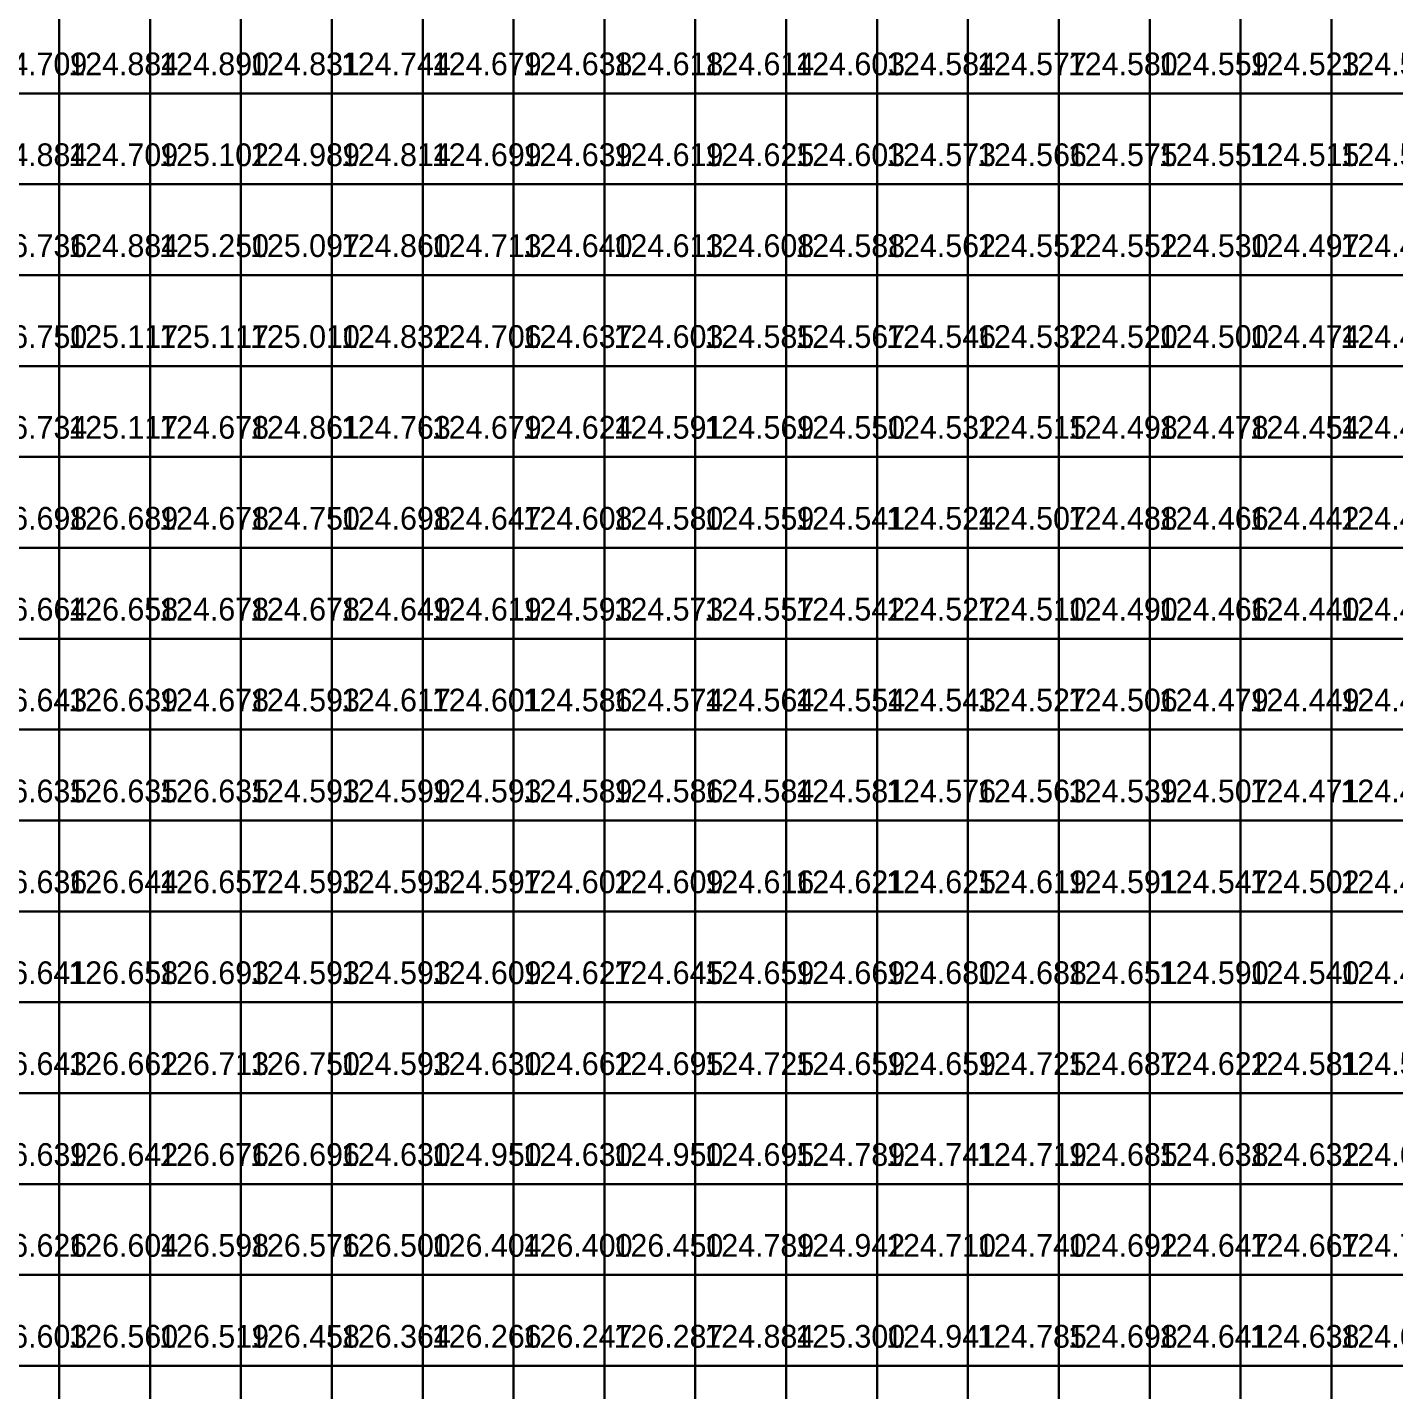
# Model space of a CAD drawing. Header units: metres. Extents: x 287857 to 287978, y 62957 to 63018.
# Drawn here: x 287917.57 to 287932.62, y 62987.56 to 63002.56 of the extents above; entities that cross this region are included whole.
import ezdxf

# ---------------------------------------------------------------- set-up
doc = ezdxf.new("R2010")
doc.units = ezdxf.units.M
for name, color, linetype, true_color in [('CIVILS-BARRIER', 7, 'Continuous', 0xf87171), ('CIVILS-INTERP', 7, 'Continuous', 0x64748b), ('CIVILS-LEVEL-TXT', 7, 'Continuous', 0x38bdf8), ('CIVILS-REAL', 7, 'Continuous', 0x38bdf8)]:
    doc.layers.add(name, color=color, linetype=linetype, true_color=true_color)

msp = doc.modelspace()

# ---------------------------------------------------------------- linework, layer by layer
at = {"layer": 'CIVILS-BARRIER'}
for points in [[(287916.925, 63001.831, 124.709), (287917.925, 63001.831, 124.709), (287917.925, 63002.831, 124.709), (287916.925, 63002.831, 124.709), (287916.925, 63001.831, 124.709)], [(287916.925, 63000.831, 124.884), (287917.925, 63000.831, 124.884), (287917.925, 63001.831, 124.884), (287916.925, 63001.831, 124.884), (287916.925, 63000.831, 124.884)], [(287917.925, 63000.831, 124.709), (287918.925, 63000.831, 124.709), (287918.925, 63001.831, 124.709), (287917.925, 63001.831, 124.709), (287917.925, 63000.831, 124.709)], [(287917.925, 62999.831, 124.884), (287918.925, 62999.831, 124.884), (287918.925, 63000.831, 124.884), (287917.925, 63000.831, 124.884), (287917.925, 62999.831, 124.884)], [(287917.925, 62998.831, 125.117), (287918.925, 62998.831, 125.117), (287918.925, 62999.831, 125.117), (287917.925, 62999.831, 125.117), (287917.925, 62998.831, 125.117)], [(287917.925, 62997.831, 125.117), (287918.925, 62997.831, 125.117), (287918.925, 62998.831, 125.117), (287917.925, 62998.831, 125.117), (287917.925, 62997.831, 125.117)], [(287918.925, 62997.831, 124.678), (287919.925, 62997.831, 124.678), (287919.925, 62998.831, 124.678), (287918.925, 62998.831, 124.678), (287918.925, 62997.831, 124.678)], [(287918.925, 62996.831, 124.678), (287919.925, 62996.831, 124.678), (287919.925, 62997.831, 124.678), (287918.925, 62997.831, 124.678), (287918.925, 62996.831, 124.678)], [(287918.925, 62995.831, 124.678), (287919.925, 62995.831, 124.678), (287919.925, 62996.831, 124.678), (287918.925, 62996.831, 124.678), (287918.925, 62995.831, 124.678)], [(287918.925, 62994.831, 124.678), (287919.925, 62994.831, 124.678), (287919.925, 62995.831, 124.678), (287918.925, 62995.831, 124.678), (287918.925, 62994.831, 124.678)], [(287919.925, 62994.831, 124.593), (287920.925, 62994.831, 124.593), (287920.925, 62995.831, 124.593), (287919.925, 62995.831, 124.593), (287919.925, 62994.831, 124.593)], [(287919.925, 62993.831, 124.593), (287920.925, 62993.831, 124.593), (287920.925, 62994.831, 124.593), (287919.925, 62994.831, 124.593), (287919.925, 62993.831, 124.593)], [(287919.925, 62992.831, 124.593), (287920.925, 62992.831, 124.593), (287920.925, 62993.831, 124.593), (287919.925, 62993.831, 124.593), (287919.925, 62992.831, 124.593)], [(287919.925, 62991.831, 124.593), (287920.925, 62991.831, 124.593), (287920.925, 62992.831, 124.593), (287919.925, 62992.831, 124.593), (287919.925, 62991.831, 124.593)], [(287920.925, 62991.831, 124.593), (287921.925, 62991.831, 124.593), (287921.925, 62992.831, 124.593), (287920.925, 62992.831, 124.593), (287920.925, 62991.831, 124.593)], [(287920.925, 62990.831, 124.593), (287921.925, 62990.831, 124.593), (287921.925, 62991.831, 124.593), (287920.925, 62991.831, 124.593), (287920.925, 62990.831, 124.593)], [(287925.925, 62990.831, 124.659), (287926.925, 62990.831, 124.659), (287926.925, 62991.831, 124.659), (287925.925, 62991.831, 124.659), (287925.925, 62990.831, 124.659)], [(287926.925, 62990.831, 124.659), (287927.925, 62990.831, 124.659), (287927.925, 62991.831, 124.659), (287926.925, 62991.831, 124.659), (287926.925, 62990.831, 124.659)], [(287920.925, 62989.831, 124.63), (287921.925, 62989.831, 124.63), (287921.925, 62990.831, 124.63), (287920.925, 62990.831, 124.63), (287920.925, 62989.831, 124.63)], [(287922.925, 62989.831, 124.63), (287923.925, 62989.831, 124.63), (287923.925, 62990.831, 124.63), (287922.925, 62990.831, 124.63), (287922.925, 62989.831, 124.63)], [(287924.925, 62989.831, 124.695), (287925.925, 62989.831, 124.695), (287925.925, 62990.831, 124.695), (287924.925, 62990.831, 124.695), (287924.925, 62989.831, 124.695)], [(287924.925, 62988.831, 124.789), (287925.925, 62988.831, 124.789), (287925.925, 62989.831, 124.789), (287924.925, 62989.831, 124.789), (287924.925, 62988.831, 124.789)], [(287924.925, 62987.831, 124.884), (287925.925, 62987.831, 124.884), (287925.925, 62988.831, 124.884), (287924.925, 62988.831, 124.884), (287924.925, 62987.831, 124.884)], [(287924.925, 62986.831, 124.884), (287925.925, 62986.831, 124.884), (287925.925, 62987.831, 124.884), (287924.925, 62987.831, 124.884), (287924.925, 62986.831, 124.884)]]:
    msp.add_polyline3d(points, dxfattribs=at)
at = {"layer": 'CIVILS-INTERP'}
for points in [[(287917.925, 63001.831, 124.884), (287918.925, 63001.831, 124.884), (287918.925, 63002.831, 124.884), (287917.925, 63002.831, 124.884), (287917.925, 63001.831, 124.884)], [(287918.925, 63001.831, 124.89), (287919.925, 63001.831, 124.89), (287919.925, 63002.831, 124.89), (287918.925, 63002.831, 124.89), (287918.925, 63001.831, 124.89)], [(287919.925, 63001.831, 124.831), (287920.925, 63001.831, 124.831), (287920.925, 63002.831, 124.831), (287919.925, 63002.831, 124.831), (287919.925, 63001.831, 124.831)], [(287920.925, 63001.831, 124.744), (287921.925, 63001.831, 124.744), (287921.925, 63002.831, 124.744), (287920.925, 63002.831, 124.744), (287920.925, 63001.831, 124.744)], [(287921.925, 63001.831, 124.679), (287922.925, 63001.831, 124.679), (287922.925, 63002.831, 124.679), (287921.925, 63002.831, 124.679), (287921.925, 63001.831, 124.679)], [(287922.925, 63001.831, 124.638), (287923.925, 63001.831, 124.638), (287923.925, 63002.831, 124.638), (287922.925, 63002.831, 124.638), (287922.925, 63001.831, 124.638)], [(287923.925, 63001.831, 124.618), (287924.925, 63001.831, 124.618), (287924.925, 63002.831, 124.618), (287923.925, 63002.831, 124.618), (287923.925, 63001.831, 124.618)], [(287924.925, 63001.831, 124.614), (287925.925, 63001.831, 124.614), (287925.925, 63002.831, 124.614), (287924.925, 63002.831, 124.614), (287924.925, 63001.831, 124.614)], [(287925.925, 63001.831, 124.603), (287926.925, 63001.831, 124.603), (287926.925, 63002.831, 124.603), (287925.925, 63002.831, 124.603), (287925.925, 63001.831, 124.603)], [(287926.925, 63001.831, 124.584), (287927.925, 63001.831, 124.584), (287927.925, 63002.831, 124.584), (287926.925, 63002.831, 124.584), (287926.925, 63001.831, 124.584)], [(287927.925, 63001.831, 124.577), (287928.925, 63001.831, 124.577), (287928.925, 63002.831, 124.577), (287927.925, 63002.831, 124.577), (287927.925, 63001.831, 124.577)], [(287928.925, 63001.831, 124.58), (287929.925, 63001.831, 124.58), (287929.925, 63002.831, 124.58), (287928.925, 63002.831, 124.58), (287928.925, 63001.831, 124.58)], [(287929.925, 63001.831, 124.559), (287930.925, 63001.831, 124.559), (287930.925, 63002.831, 124.559), (287929.925, 63002.831, 124.559), (287929.925, 63001.831, 124.559)], [(287930.925, 63001.831, 124.523), (287931.925, 63001.831, 124.523), (287931.925, 63002.831, 124.523), (287930.925, 63002.831, 124.523), (287930.925, 63001.831, 124.523)], [(287931.925, 63001.831, 124.519), (287932.925, 63001.831, 124.519), (287932.925, 63002.831, 124.519), (287931.925, 63002.831, 124.519), (287931.925, 63001.831, 124.519)], [(287918.925, 63000.831, 125.102), (287919.925, 63000.831, 125.102), (287919.925, 63001.831, 125.102), (287918.925, 63001.831, 125.102), (287918.925, 63000.831, 125.102)], [(287919.925, 63000.831, 124.989), (287920.925, 63000.831, 124.989), (287920.925, 63001.831, 124.989), (287919.925, 63001.831, 124.989), (287919.925, 63000.831, 124.989)], [(287920.925, 63000.831, 124.814), (287921.925, 63000.831, 124.814), (287921.925, 63001.831, 124.814), (287920.925, 63001.831, 124.814), (287920.925, 63000.831, 124.814)], [(287921.925, 63000.831, 124.699), (287922.925, 63000.831, 124.699), (287922.925, 63001.831, 124.699), (287921.925, 63001.831, 124.699), (287921.925, 63000.831, 124.699)], [(287922.925, 63000.831, 124.639), (287923.925, 63000.831, 124.639), (287923.925, 63001.831, 124.639), (287922.925, 63001.831, 124.639), (287922.925, 63000.831, 124.639)], [(287923.925, 63000.831, 124.619), (287924.925, 63000.831, 124.619), (287924.925, 63001.831, 124.619), (287923.925, 63001.831, 124.619), (287923.925, 63000.831, 124.619)], [(287925.925, 63000.831, 124.603), (287926.925, 63000.831, 124.603), (287926.925, 63001.831, 124.603), (287925.925, 63001.831, 124.603), (287925.925, 63000.831, 124.603)], [(287926.925, 63000.831, 124.573), (287927.925, 63000.831, 124.573), (287927.925, 63001.831, 124.573), (287926.925, 63001.831, 124.573), (287926.925, 63000.831, 124.573)], [(287927.925, 63000.831, 124.566), (287928.925, 63000.831, 124.566), (287928.925, 63001.831, 124.566), (287927.925, 63001.831, 124.566), (287927.925, 63000.831, 124.566)], [(287929.925, 63000.831, 124.551), (287930.925, 63000.831, 124.551), (287930.925, 63001.831, 124.551), (287929.925, 63001.831, 124.551), (287929.925, 63000.831, 124.551)], [(287930.925, 63000.831, 124.515), (287931.925, 63000.831, 124.515), (287931.925, 63001.831, 124.515), (287930.925, 63001.831, 124.515), (287930.925, 63000.831, 124.515)], [(287931.925, 63000.831, 124.505), (287932.925, 63000.831, 124.505), (287932.925, 63001.831, 124.505), (287931.925, 63001.831, 124.505), (287931.925, 63000.831, 124.505)], [(287916.925, 62999.831, 126.736), (287917.925, 62999.831, 126.736), (287917.925, 63000.831, 126.736), (287916.925, 63000.831, 126.736), (287916.925, 62999.831, 126.736)], [(287919.925, 62999.831, 125.097), (287920.925, 62999.831, 125.097), (287920.925, 63000.831, 125.097), (287919.925, 63000.831, 125.097), (287919.925, 62999.831, 125.097)], [(287920.925, 62999.831, 124.86), (287921.925, 62999.831, 124.86), (287921.925, 63000.831, 124.86), (287920.925, 63000.831, 124.86), (287920.925, 62999.831, 124.86)], [(287921.925, 62999.831, 124.713), (287922.925, 62999.831, 124.713), (287922.925, 63000.831, 124.713), (287921.925, 63000.831, 124.713), (287921.925, 62999.831, 124.713)], [(287922.925, 62999.831, 124.64), (287923.925, 62999.831, 124.64), (287923.925, 63000.831, 124.64), (287922.925, 63000.831, 124.64), (287922.925, 62999.831, 124.64)], [(287923.925, 62999.831, 124.613), (287924.925, 62999.831, 124.613), (287924.925, 63000.831, 124.613), (287923.925, 63000.831, 124.613), (287923.925, 62999.831, 124.613)], [(287924.925, 62999.831, 124.608), (287925.925, 62999.831, 124.608), (287925.925, 63000.831, 124.608), (287924.925, 63000.831, 124.608), (287924.925, 62999.831, 124.608)], [(287925.925, 62999.831, 124.588), (287926.925, 62999.831, 124.588), (287926.925, 63000.831, 124.588), (287925.925, 63000.831, 124.588), (287925.925, 62999.831, 124.588)], [(287926.925, 62999.831, 124.562), (287927.925, 62999.831, 124.562), (287927.925, 63000.831, 124.562), (287926.925, 63000.831, 124.562), (287926.925, 62999.831, 124.562)], [(287927.925, 62999.831, 124.552), (287928.925, 62999.831, 124.552), (287928.925, 63000.831, 124.552), (287927.925, 63000.831, 124.552), (287927.925, 62999.831, 124.552)], [(287928.925, 62999.831, 124.552), (287929.925, 62999.831, 124.552), (287929.925, 63000.831, 124.552), (287928.925, 63000.831, 124.552), (287928.925, 62999.831, 124.552)], [(287929.925, 62999.831, 124.53), (287930.925, 62999.831, 124.53), (287930.925, 63000.831, 124.53), (287929.925, 63000.831, 124.53), (287929.925, 62999.831, 124.53)], [(287930.925, 62999.831, 124.497), (287931.925, 62999.831, 124.497), (287931.925, 63000.831, 124.497), (287930.925, 63000.831, 124.497), (287930.925, 62999.831, 124.497)], [(287931.925, 62999.831, 124.478), (287932.925, 62999.831, 124.478), (287932.925, 63000.831, 124.478), (287931.925, 63000.831, 124.478), (287931.925, 62999.831, 124.478)], [(287918.925, 62998.831, 125.117), (287919.925, 62998.831, 125.117), (287919.925, 62999.831, 125.117), (287918.925, 62999.831, 125.117), (287918.925, 62998.831, 125.117)], [(287919.925, 62998.831, 125.01), (287920.925, 62998.831, 125.01), (287920.925, 62999.831, 125.01), (287919.925, 62999.831, 125.01), (287919.925, 62998.831, 125.01)], [(287920.925, 62998.831, 124.832), (287921.925, 62998.831, 124.832), (287921.925, 62999.831, 124.832), (287920.925, 62999.831, 124.832), (287920.925, 62998.831, 124.832)], [(287921.925, 62998.831, 124.706), (287922.925, 62998.831, 124.706), (287922.925, 62999.831, 124.706), (287921.925, 62999.831, 124.706), (287921.925, 62998.831, 124.706)], [(287922.925, 62998.831, 124.637), (287923.925, 62998.831, 124.637), (287923.925, 62999.831, 124.637), (287922.925, 62999.831, 124.637), (287922.925, 62998.831, 124.637)], [(287923.925, 62998.831, 124.603), (287924.925, 62998.831, 124.603), (287924.925, 62999.831, 124.603), (287923.925, 62999.831, 124.603), (287923.925, 62998.831, 124.603)], [(287924.925, 62998.831, 124.585), (287925.925, 62998.831, 124.585), (287925.925, 62999.831, 124.585), (287924.925, 62999.831, 124.585), (287924.925, 62998.831, 124.585)], [(287925.925, 62998.831, 124.567), (287926.925, 62998.831, 124.567), (287926.925, 62999.831, 124.567), (287925.925, 62999.831, 124.567), (287925.925, 62998.831, 124.567)], [(287926.925, 62998.831, 124.546), (287927.925, 62998.831, 124.546), (287927.925, 62999.831, 124.546), (287926.925, 62999.831, 124.546), (287926.925, 62998.831, 124.546)], [(287927.925, 62998.831, 124.532), (287928.925, 62998.831, 124.532), (287928.925, 62999.831, 124.532), (287927.925, 62999.831, 124.532), (287927.925, 62998.831, 124.532)], [(287928.925, 62998.831, 124.52), (287929.925, 62998.831, 124.52), (287929.925, 62999.831, 124.52), (287928.925, 62999.831, 124.52), (287928.925, 62998.831, 124.52)], [(287929.925, 62998.831, 124.5), (287930.925, 62998.831, 124.5), (287930.925, 62999.831, 124.5), (287929.925, 62999.831, 124.5), (287929.925, 62998.831, 124.5)], [(287930.925, 62998.831, 124.474), (287931.925, 62998.831, 124.474), (287931.925, 62999.831, 124.474), (287930.925, 62999.831, 124.474), (287930.925, 62998.831, 124.474)], [(287931.925, 62998.831, 124.45), (287932.925, 62998.831, 124.45), (287932.925, 62999.831, 124.45), (287931.925, 62999.831, 124.45), (287931.925, 62998.831, 124.45)], [(287916.925, 62997.831, 126.734), (287917.925, 62997.831, 126.734), (287917.925, 62998.831, 126.734), (287916.925, 62998.831, 126.734), (287916.925, 62997.831, 126.734)], [(287919.925, 62997.831, 124.861), (287920.925, 62997.831, 124.861), (287920.925, 62998.831, 124.861), (287919.925, 62998.831, 124.861), (287919.925, 62997.831, 124.861)], [(287920.925, 62997.831, 124.763), (287921.925, 62997.831, 124.763), (287921.925, 62998.831, 124.763), (287920.925, 62998.831, 124.763), (287920.925, 62997.831, 124.763)], [(287921.925, 62997.831, 124.679), (287922.925, 62997.831, 124.679), (287922.925, 62998.831, 124.679), (287921.925, 62998.831, 124.679), (287921.925, 62997.831, 124.679)], [(287922.925, 62997.831, 124.624), (287923.925, 62997.831, 124.624), (287923.925, 62998.831, 124.624), (287922.925, 62998.831, 124.624), (287922.925, 62997.831, 124.624)], [(287923.925, 62997.831, 124.591), (287924.925, 62997.831, 124.591), (287924.925, 62998.831, 124.591), (287923.925, 62998.831, 124.591), (287923.925, 62997.831, 124.591)], [(287924.925, 62997.831, 124.569), (287925.925, 62997.831, 124.569), (287925.925, 62998.831, 124.569), (287924.925, 62998.831, 124.569), (287924.925, 62997.831, 124.569)], [(287925.925, 62997.831, 124.55), (287926.925, 62997.831, 124.55), (287926.925, 62998.831, 124.55), (287925.925, 62998.831, 124.55), (287925.925, 62997.831, 124.55)], [(287926.925, 62997.831, 124.532), (287927.925, 62997.831, 124.532), (287927.925, 62998.831, 124.532), (287926.925, 62998.831, 124.532), (287926.925, 62997.831, 124.532)], [(287927.925, 62997.831, 124.515), (287928.925, 62997.831, 124.515), (287928.925, 62998.831, 124.515), (287927.925, 62998.831, 124.515), (287927.925, 62997.831, 124.515)], [(287928.925, 62997.831, 124.498), (287929.925, 62997.831, 124.498), (287929.925, 62998.831, 124.498), (287928.925, 62998.831, 124.498), (287928.925, 62997.831, 124.498)], [(287929.925, 62997.831, 124.478), (287930.925, 62997.831, 124.478), (287930.925, 62998.831, 124.478), (287929.925, 62998.831, 124.478), (287929.925, 62997.831, 124.478)], [(287930.925, 62997.831, 124.454), (287931.925, 62997.831, 124.454), (287931.925, 62998.831, 124.454), (287930.925, 62998.831, 124.454), (287930.925, 62997.831, 124.454)], [(287931.925, 62997.831, 124.429), (287932.925, 62997.831, 124.429), (287932.925, 62998.831, 124.429), (287931.925, 62998.831, 124.429), (287931.925, 62997.831, 124.429)], [(287916.925, 62996.831, 126.698), (287917.925, 62996.831, 126.698), (287917.925, 62997.831, 126.698), (287916.925, 62997.831, 126.698), (287916.925, 62996.831, 126.698)], [(287917.925, 62996.831, 126.689), (287918.925, 62996.831, 126.689), (287918.925, 62997.831, 126.689), (287917.925, 62997.831, 126.689), (287917.925, 62996.831, 126.689)], [(287919.925, 62996.831, 124.75), (287920.925, 62996.831, 124.75), (287920.925, 62997.831, 124.75), (287919.925, 62997.831, 124.75), (287919.925, 62996.831, 124.75)], [(287920.925, 62996.831, 124.698), (287921.925, 62996.831, 124.698), (287921.925, 62997.831, 124.698), (287920.925, 62997.831, 124.698), (287920.925, 62996.831, 124.698)], [(287921.925, 62996.831, 124.647), (287922.925, 62996.831, 124.647), (287922.925, 62997.831, 124.647), (287921.925, 62997.831, 124.647), (287921.925, 62996.831, 124.647)], [(287922.925, 62996.831, 124.608), (287923.925, 62996.831, 124.608), (287923.925, 62997.831, 124.608), (287922.925, 62997.831, 124.608), (287922.925, 62996.831, 124.608)], [(287923.925, 62996.831, 124.58), (287924.925, 62996.831, 124.58), (287924.925, 62997.831, 124.58), (287923.925, 62997.831, 124.58), (287923.925, 62996.831, 124.58)], [(287924.925, 62996.831, 124.559), (287925.925, 62996.831, 124.559), (287925.925, 62997.831, 124.559), (287924.925, 62997.831, 124.559), (287924.925, 62996.831, 124.559)], [(287925.925, 62996.831, 124.541), (287926.925, 62996.831, 124.541), (287926.925, 62997.831, 124.541), (287925.925, 62997.831, 124.541), (287925.925, 62996.831, 124.541)], [(287926.925, 62996.831, 124.524), (287927.925, 62996.831, 124.524), (287927.925, 62997.831, 124.524), (287926.925, 62997.831, 124.524), (287926.925, 62996.831, 124.524)], [(287927.925, 62996.831, 124.507), (287928.925, 62996.831, 124.507), (287928.925, 62997.831, 124.507), (287927.925, 62997.831, 124.507), (287927.925, 62996.831, 124.507)], [(287928.925, 62996.831, 124.488), (287929.925, 62996.831, 124.488), (287929.925, 62997.831, 124.488), (287928.925, 62997.831, 124.488), (287928.925, 62996.831, 124.488)], [(287929.925, 62996.831, 124.466), (287930.925, 62996.831, 124.466), (287930.925, 62997.831, 124.466), (287929.925, 62997.831, 124.466), (287929.925, 62996.831, 124.466)], [(287930.925, 62996.831, 124.442), (287931.925, 62996.831, 124.442), (287931.925, 62997.831, 124.442), (287930.925, 62997.831, 124.442), (287930.925, 62996.831, 124.442)], [(287931.925, 62996.831, 124.415), (287932.925, 62996.831, 124.415), (287932.925, 62997.831, 124.415), (287931.925, 62997.831, 124.415), (287931.925, 62996.831, 124.415)], [(287916.925, 62995.831, 126.664), (287917.925, 62995.831, 126.664), (287917.925, 62996.831, 126.664), (287916.925, 62996.831, 126.664), (287916.925, 62995.831, 126.664)], [(287917.925, 62995.831, 126.658), (287918.925, 62995.831, 126.658), (287918.925, 62996.831, 126.658), (287917.925, 62996.831, 126.658), (287917.925, 62995.831, 126.658)], [(287919.925, 62995.831, 124.678), (287920.925, 62995.831, 124.678), (287920.925, 62996.831, 124.678), (287919.925, 62996.831, 124.678), (287919.925, 62995.831, 124.678)], [(287920.925, 62995.831, 124.649), (287921.925, 62995.831, 124.649), (287921.925, 62996.831, 124.649), (287920.925, 62996.831, 124.649), (287920.925, 62995.831, 124.649)], [(287921.925, 62995.831, 124.619), (287922.925, 62995.831, 124.619), (287922.925, 62996.831, 124.619), (287921.925, 62996.831, 124.619), (287921.925, 62995.831, 124.619)], [(287922.925, 62995.831, 124.593), (287923.925, 62995.831, 124.593), (287923.925, 62996.831, 124.593), (287922.925, 62996.831, 124.593), (287922.925, 62995.831, 124.593)], [(287923.925, 62995.831, 124.573), (287924.925, 62995.831, 124.573), (287924.925, 62996.831, 124.573), (287923.925, 62996.831, 124.573), (287923.925, 62995.831, 124.573)], [(287924.925, 62995.831, 124.557), (287925.925, 62995.831, 124.557), (287925.925, 62996.831, 124.557), (287924.925, 62996.831, 124.557), (287924.925, 62995.831, 124.557)], [(287925.925, 62995.831, 124.542), (287926.925, 62995.831, 124.542), (287926.925, 62996.831, 124.542), (287925.925, 62996.831, 124.542), (287925.925, 62995.831, 124.542)], [(287926.925, 62995.831, 124.527), (287927.925, 62995.831, 124.527), (287927.925, 62996.831, 124.527), (287926.925, 62996.831, 124.527), (287926.925, 62995.831, 124.527)], [(287927.925, 62995.831, 124.51), (287928.925, 62995.831, 124.51), (287928.925, 62996.831, 124.51), (287927.925, 62996.831, 124.51), (287927.925, 62995.831, 124.51)], [(287928.925, 62995.831, 124.49), (287929.925, 62995.831, 124.49), (287929.925, 62996.831, 124.49), (287928.925, 62996.831, 124.49), (287928.925, 62995.831, 124.49)], [(287929.925, 62995.831, 124.466), (287930.925, 62995.831, 124.466), (287930.925, 62996.831, 124.466), (287929.925, 62996.831, 124.466), (287929.925, 62995.831, 124.466)], [(287930.925, 62995.831, 124.44), (287931.925, 62995.831, 124.44), (287931.925, 62996.831, 124.44), (287930.925, 62996.831, 124.44), (287930.925, 62995.831, 124.44)], [(287931.925, 62995.831, 124.411), (287932.925, 62995.831, 124.411), (287932.925, 62996.831, 124.411), (287931.925, 62996.831, 124.411), (287931.925, 62995.831, 124.411)], [(287916.925, 62994.831, 126.643), (287917.925, 62994.831, 126.643), (287917.925, 62995.831, 126.643), (287916.925, 62995.831, 126.643), (287916.925, 62994.831, 126.643)], [(287917.925, 62994.831, 126.639), (287918.925, 62994.831, 126.639), (287918.925, 62995.831, 126.639), (287917.925, 62995.831, 126.639), (287917.925, 62994.831, 126.639)], [(287920.925, 62994.831, 124.617), (287921.925, 62994.831, 124.617), (287921.925, 62995.831, 124.617), (287920.925, 62995.831, 124.617), (287920.925, 62994.831, 124.617)], [(287921.925, 62994.831, 124.601), (287922.925, 62994.831, 124.601), (287922.925, 62995.831, 124.601), (287921.925, 62995.831, 124.601), (287921.925, 62994.831, 124.601)], [(287922.925, 62994.831, 124.586), (287923.925, 62994.831, 124.586), (287923.925, 62995.831, 124.586), (287922.925, 62995.831, 124.586), (287922.925, 62994.831, 124.586)], [(287923.925, 62994.831, 124.574), (287924.925, 62994.831, 124.574), (287924.925, 62995.831, 124.574), (287923.925, 62995.831, 124.574), (287923.925, 62994.831, 124.574)], [(287924.925, 62994.831, 124.564), (287925.925, 62994.831, 124.564), (287925.925, 62995.831, 124.564), (287924.925, 62995.831, 124.564), (287924.925, 62994.831, 124.564)], [(287925.925, 62994.831, 124.554), (287926.925, 62994.831, 124.554), (287926.925, 62995.831, 124.554), (287925.925, 62995.831, 124.554), (287925.925, 62994.831, 124.554)], [(287926.925, 62994.831, 124.543), (287927.925, 62994.831, 124.543), (287927.925, 62995.831, 124.543), (287926.925, 62995.831, 124.543), (287926.925, 62994.831, 124.543)], [(287927.925, 62994.831, 124.527), (287928.925, 62994.831, 124.527), (287928.925, 62995.831, 124.527), (287927.925, 62995.831, 124.527), (287927.925, 62994.831, 124.527)], [(287928.925, 62994.831, 124.506), (287929.925, 62994.831, 124.506), (287929.925, 62995.831, 124.506), (287928.925, 62995.831, 124.506), (287928.925, 62994.831, 124.506)], [(287929.925, 62994.831, 124.479), (287930.925, 62994.831, 124.479), (287930.925, 62995.831, 124.479), (287929.925, 62995.831, 124.479), (287929.925, 62994.831, 124.479)], [(287930.925, 62994.831, 124.449), (287931.925, 62994.831, 124.449), (287931.925, 62995.831, 124.449), (287930.925, 62995.831, 124.449), (287930.925, 62994.831, 124.449)], [(287931.925, 62994.831, 124.418), (287932.925, 62994.831, 124.418), (287932.925, 62995.831, 124.418), (287931.925, 62995.831, 124.418), (287931.925, 62994.831, 124.418)], [(287916.925, 62993.831, 126.635), (287917.925, 62993.831, 126.635), (287917.925, 62994.831, 126.635), (287916.925, 62994.831, 126.635), (287916.925, 62993.831, 126.635)], [(287917.925, 62993.831, 126.635), (287918.925, 62993.831, 126.635), (287918.925, 62994.831, 126.635), (287917.925, 62994.831, 126.635), (287917.925, 62993.831, 126.635)], [(287918.925, 62993.831, 126.635), (287919.925, 62993.831, 126.635), (287919.925, 62994.831, 126.635), (287918.925, 62994.831, 126.635), (287918.925, 62993.831, 126.635)], [(287920.925, 62993.831, 124.599), (287921.925, 62993.831, 124.599), (287921.925, 62994.831, 124.599), (287920.925, 62994.831, 124.599), (287920.925, 62993.831, 124.599)], [(287921.925, 62993.831, 124.593), (287922.925, 62993.831, 124.593), (287922.925, 62994.831, 124.593), (287921.925, 62994.831, 124.593), (287921.925, 62993.831, 124.593)], [(287922.925, 62993.831, 124.589), (287923.925, 62993.831, 124.589), (287923.925, 62994.831, 124.589), (287922.925, 62994.831, 124.589), (287922.925, 62993.831, 124.589)], [(287923.925, 62993.831, 124.586), (287924.925, 62993.831, 124.586), (287924.925, 62994.831, 124.586), (287923.925, 62994.831, 124.586), (287923.925, 62993.831, 124.586)], [(287924.925, 62993.831, 124.584), (287925.925, 62993.831, 124.584), (287925.925, 62994.831, 124.584), (287924.925, 62994.831, 124.584), (287924.925, 62993.831, 124.584)], [(287925.925, 62993.831, 124.581), (287926.925, 62993.831, 124.581), (287926.925, 62994.831, 124.581), (287925.925, 62994.831, 124.581), (287925.925, 62993.831, 124.581)], [(287926.925, 62993.831, 124.576), (287927.925, 62993.831, 124.576), (287927.925, 62994.831, 124.576), (287926.925, 62994.831, 124.576), (287926.925, 62993.831, 124.576)], [(287927.925, 62993.831, 124.563), (287928.925, 62993.831, 124.563), (287928.925, 62994.831, 124.563), (287927.925, 62994.831, 124.563), (287927.925, 62993.831, 124.563)], [(287928.925, 62993.831, 124.539), (287929.925, 62993.831, 124.539), (287929.925, 62994.831, 124.539), (287928.925, 62994.831, 124.539), (287928.925, 62993.831, 124.539)], [(287929.925, 62993.831, 124.507), (287930.925, 62993.831, 124.507), (287930.925, 62994.831, 124.507), (287929.925, 62994.831, 124.507), (287929.925, 62993.831, 124.507)], [(287930.925, 62993.831, 124.471), (287931.925, 62993.831, 124.471), (287931.925, 62994.831, 124.471), (287930.925, 62994.831, 124.471), (287930.925, 62993.831, 124.471)], [(287931.925, 62993.831, 124.434), (287932.925, 62993.831, 124.434), (287932.925, 62994.831, 124.434), (287931.925, 62994.831, 124.434), (287931.925, 62993.831, 124.434)], [(287916.925, 62992.831, 126.636), (287917.925, 62992.831, 126.636), (287917.925, 62993.831, 126.636), (287916.925, 62993.831, 126.636), (287916.925, 62992.831, 126.636)], [(287917.925, 62992.831, 126.644), (287918.925, 62992.831, 126.644), (287918.925, 62993.831, 126.644), (287917.925, 62993.831, 126.644), (287917.925, 62992.831, 126.644)], [(287918.925, 62992.831, 126.657), (287919.925, 62992.831, 126.657), (287919.925, 62993.831, 126.657), (287918.925, 62993.831, 126.657), (287918.925, 62992.831, 126.657)], [(287920.925, 62992.831, 124.593), (287921.925, 62992.831, 124.593), (287921.925, 62993.831, 124.593), (287920.925, 62993.831, 124.593), (287920.925, 62992.831, 124.593)], [(287921.925, 62992.831, 124.597), (287922.925, 62992.831, 124.597), (287922.925, 62993.831, 124.597), (287921.925, 62993.831, 124.597), (287921.925, 62992.831, 124.597)], [(287922.925, 62992.831, 124.602), (287923.925, 62992.831, 124.602), (287923.925, 62993.831, 124.602), (287922.925, 62993.831, 124.602), (287922.925, 62992.831, 124.602)], [(287923.925, 62992.831, 124.609), (287924.925, 62992.831, 124.609), (287924.925, 62993.831, 124.609), (287923.925, 62993.831, 124.609), (287923.925, 62992.831, 124.609)], [(287924.925, 62992.831, 124.616), (287925.925, 62992.831, 124.616), (287925.925, 62993.831, 124.616), (287924.925, 62993.831, 124.616), (287924.925, 62992.831, 124.616)], [(287925.925, 62992.831, 124.621), (287926.925, 62992.831, 124.621), (287926.925, 62993.831, 124.621), (287925.925, 62993.831, 124.621), (287925.925, 62992.831, 124.621)], [(287926.925, 62992.831, 124.625), (287927.925, 62992.831, 124.625), (287927.925, 62993.831, 124.625), (287926.925, 62993.831, 124.625), (287926.925, 62992.831, 124.625)], [(287927.925, 62992.831, 124.619), (287928.925, 62992.831, 124.619), (287928.925, 62993.831, 124.619), (287927.925, 62993.831, 124.619), (287927.925, 62992.831, 124.619)], [(287928.925, 62992.831, 124.591), (287929.925, 62992.831, 124.591), (287929.925, 62993.831, 124.591), (287928.925, 62993.831, 124.591), (287928.925, 62992.831, 124.591)], [(287929.925, 62992.831, 124.547), (287930.925, 62992.831, 124.547), (287930.925, 62993.831, 124.547), (287929.925, 62993.831, 124.547), (287929.925, 62992.831, 124.547)], [(287930.925, 62992.831, 124.502), (287931.925, 62992.831, 124.502), (287931.925, 62993.831, 124.502), (287930.925, 62993.831, 124.502), (287930.925, 62992.831, 124.502)], [(287931.925, 62992.831, 124.46), (287932.925, 62992.831, 124.46), (287932.925, 62993.831, 124.46), (287931.925, 62993.831, 124.46), (287931.925, 62992.831, 124.46)], [(287916.925, 62991.831, 126.641), (287917.925, 62991.831, 126.641), (287917.925, 62992.831, 126.641), (287916.925, 62992.831, 126.641), (287916.925, 62991.831, 126.641)], [(287917.925, 62991.831, 126.658), (287918.925, 62991.831, 126.658), (287918.925, 62992.831, 126.658), (287917.925, 62992.831, 126.658), (287917.925, 62991.831, 126.658)], [(287918.925, 62991.831, 126.693), (287919.925, 62991.831, 126.693), (287919.925, 62992.831, 126.693), (287918.925, 62992.831, 126.693), (287918.925, 62991.831, 126.693)], [(287921.925, 62991.831, 124.609), (287922.925, 62991.831, 124.609), (287922.925, 62992.831, 124.609), (287921.925, 62992.831, 124.609), (287921.925, 62991.831, 124.609)], [(287922.925, 62991.831, 124.627), (287923.925, 62991.831, 124.627), (287923.925, 62992.831, 124.627), (287922.925, 62992.831, 124.627), (287922.925, 62991.831, 124.627)], [(287923.925, 62991.831, 124.645), (287924.925, 62991.831, 124.645), (287924.925, 62992.831, 124.645), (287923.925, 62992.831, 124.645), (287923.925, 62991.831, 124.645)], [(287924.925, 62991.831, 124.659), (287925.925, 62991.831, 124.659), (287925.925, 62992.831, 124.659), (287924.925, 62992.831, 124.659), (287924.925, 62991.831, 124.659)], [(287925.925, 62991.831, 124.669), (287926.925, 62991.831, 124.669), (287926.925, 62992.831, 124.669), (287925.925, 62992.831, 124.669), (287925.925, 62991.831, 124.669)], [(287926.925, 62991.831, 124.68), (287927.925, 62991.831, 124.68), (287927.925, 62992.831, 124.68), (287926.925, 62992.831, 124.68), (287926.925, 62991.831, 124.68)], [(287927.925, 62991.831, 124.688), (287928.925, 62991.831, 124.688), (287928.925, 62992.831, 124.688), (287927.925, 62992.831, 124.688), (287927.925, 62991.831, 124.688)], [(287928.925, 62991.831, 124.651), (287929.925, 62991.831, 124.651), (287929.925, 62992.831, 124.651), (287928.925, 62992.831, 124.651), (287928.925, 62991.831, 124.651)], [(287929.925, 62991.831, 124.59), (287930.925, 62991.831, 124.59), (287930.925, 62992.831, 124.59), (287929.925, 62992.831, 124.59), (287929.925, 62991.831, 124.59)], [(287930.925, 62991.831, 124.54), (287931.925, 62991.831, 124.54), (287931.925, 62992.831, 124.54), (287930.925, 62992.831, 124.54), (287930.925, 62991.831, 124.54)], [(287931.925, 62991.831, 124.497), (287932.925, 62991.831, 124.497), (287932.925, 62992.831, 124.497), (287931.925, 62992.831, 124.497), (287931.925, 62991.831, 124.497)], [(287916.925, 62990.831, 126.643), (287917.925, 62990.831, 126.643), (287917.925, 62991.831, 126.643), (287916.925, 62991.831, 126.643), (287916.925, 62990.831, 126.643)], [(287917.925, 62990.831, 126.662), (287918.925, 62990.831, 126.662), (287918.925, 62991.831, 126.662), (287917.925, 62991.831, 126.662), (287917.925, 62990.831, 126.662)], [(287918.925, 62990.831, 126.713), (287919.925, 62990.831, 126.713), (287919.925, 62991.831, 126.713), (287918.925, 62991.831, 126.713), (287918.925, 62990.831, 126.713)], [(287921.925, 62990.831, 124.63), (287922.925, 62990.831, 124.63), (287922.925, 62991.831, 124.63), (287921.925, 62991.831, 124.63), (287921.925, 62990.831, 124.63)], [(287922.925, 62990.831, 124.662), (287923.925, 62990.831, 124.662), (287923.925, 62991.831, 124.662), (287922.925, 62991.831, 124.662), (287922.925, 62990.831, 124.662)], [(287923.925, 62990.831, 124.695), (287924.925, 62990.831, 124.695), (287924.925, 62991.831, 124.695), (287923.925, 62991.831, 124.695), (287923.925, 62990.831, 124.695)], [(287928.925, 62990.831, 124.687), (287929.925, 62990.831, 124.687), (287929.925, 62991.831, 124.687), (287928.925, 62991.831, 124.687), (287928.925, 62990.831, 124.687)], [(287929.925, 62990.831, 124.622), (287930.925, 62990.831, 124.622), (287930.925, 62991.831, 124.622), (287929.925, 62991.831, 124.622), (287929.925, 62990.831, 124.622)], [(287930.925, 62990.831, 124.581), (287931.925, 62990.831, 124.581), (287931.925, 62991.831, 124.581), (287930.925, 62991.831, 124.581), (287930.925, 62990.831, 124.581)], [(287931.925, 62990.831, 124.553), (287932.925, 62990.831, 124.553), (287932.925, 62991.831, 124.553), (287931.925, 62991.831, 124.553), (287931.925, 62990.831, 124.553)], [(287916.925, 62989.831, 126.639), (287917.925, 62989.831, 126.639), (287917.925, 62990.831, 126.639), (287916.925, 62990.831, 126.639), (287916.925, 62989.831, 126.639)], [(287917.925, 62989.831, 126.642), (287918.925, 62989.831, 126.642), (287918.925, 62990.831, 126.642), (287917.925, 62990.831, 126.642), (287917.925, 62989.831, 126.642)], [(287918.925, 62989.831, 126.676), (287919.925, 62989.831, 126.676), (287919.925, 62990.831, 126.676), (287918.925, 62990.831, 126.676), (287918.925, 62989.831, 126.676)], [(287919.925, 62989.831, 126.696), (287920.925, 62989.831, 126.696), (287920.925, 62990.831, 126.696), (287919.925, 62990.831, 126.696), (287919.925, 62989.831, 126.696)], [(287925.925, 62989.831, 124.789), (287926.925, 62989.831, 124.789), (287926.925, 62990.831, 124.789), (287925.925, 62990.831, 124.789), (287925.925, 62989.831, 124.789)], [(287926.925, 62989.831, 124.741), (287927.925, 62989.831, 124.741), (287927.925, 62990.831, 124.741), (287926.925, 62990.831, 124.741), (287926.925, 62989.831, 124.741)], [(287927.925, 62989.831, 124.719), (287928.925, 62989.831, 124.719), (287928.925, 62990.831, 124.719), (287927.925, 62990.831, 124.719), (287927.925, 62989.831, 124.719)], [(287928.925, 62989.831, 124.685), (287929.925, 62989.831, 124.685), (287929.925, 62990.831, 124.685), (287928.925, 62990.831, 124.685), (287928.925, 62989.831, 124.685)], [(287929.925, 62989.831, 124.638), (287930.925, 62989.831, 124.638), (287930.925, 62990.831, 124.638), (287929.925, 62990.831, 124.638), (287929.925, 62989.831, 124.638)], [(287930.925, 62989.831, 124.632), (287931.925, 62989.831, 124.632), (287931.925, 62990.831, 124.632), (287930.925, 62990.831, 124.632), (287930.925, 62989.831, 124.632)], [(287931.925, 62989.831, 124.647), (287932.925, 62989.831, 124.647), (287932.925, 62990.831, 124.647), (287931.925, 62990.831, 124.647), (287931.925, 62989.831, 124.647)], [(287916.925, 62988.831, 126.626), (287917.925, 62988.831, 126.626), (287917.925, 62989.831, 126.626), (287916.925, 62989.831, 126.626), (287916.925, 62988.831, 126.626)], [(287917.925, 62988.831, 126.604), (287918.925, 62988.831, 126.604), (287918.925, 62989.831, 126.604), (287917.925, 62989.831, 126.604), (287917.925, 62988.831, 126.604)], [(287918.925, 62988.831, 126.598), (287919.925, 62988.831, 126.598), (287919.925, 62989.831, 126.598), (287918.925, 62989.831, 126.598), (287918.925, 62988.831, 126.598)], [(287919.925, 62988.831, 126.576), (287920.925, 62988.831, 126.576), (287920.925, 62989.831, 126.576), (287919.925, 62989.831, 126.576), (287919.925, 62988.831, 126.576)], [(287920.925, 62988.831, 126.5), (287921.925, 62988.831, 126.5), (287921.925, 62989.831, 126.5), (287920.925, 62989.831, 126.5), (287920.925, 62988.831, 126.5)], [(287921.925, 62988.831, 126.404), (287922.925, 62988.831, 126.404), (287922.925, 62989.831, 126.404), (287921.925, 62989.831, 126.404), (287921.925, 62988.831, 126.404)], [(287922.925, 62988.831, 126.4), (287923.925, 62988.831, 126.4), (287923.925, 62989.831, 126.4), (287922.925, 62989.831, 126.4), (287922.925, 62988.831, 126.4)], [(287925.925, 62988.831, 124.942), (287926.925, 62988.831, 124.942), (287926.925, 62989.831, 124.942), (287925.925, 62989.831, 124.942), (287925.925, 62988.831, 124.942)], [(287927.925, 62988.831, 124.74), (287928.925, 62988.831, 124.74), (287928.925, 62989.831, 124.74), (287927.925, 62989.831, 124.74), (287927.925, 62988.831, 124.74)], [(287928.925, 62988.831, 124.692), (287929.925, 62988.831, 124.692), (287929.925, 62989.831, 124.692), (287928.925, 62989.831, 124.692), (287928.925, 62988.831, 124.692)], [(287929.925, 62988.831, 124.647), (287930.925, 62988.831, 124.647), (287930.925, 62989.831, 124.647), (287929.925, 62989.831, 124.647), (287929.925, 62988.831, 124.647)], [(287930.925, 62988.831, 124.667), (287931.925, 62988.831, 124.667), (287931.925, 62989.831, 124.667), (287930.925, 62989.831, 124.667), (287930.925, 62988.831, 124.667)], [(287916.925, 62987.831, 126.603), (287917.925, 62987.831, 126.603), (287917.925, 62988.831, 126.603), (287916.925, 62988.831, 126.603), (287916.925, 62987.831, 126.603)], [(287917.925, 62987.831, 126.56), (287918.925, 62987.831, 126.56), (287918.925, 62988.831, 126.56), (287917.925, 62988.831, 126.56), (287917.925, 62987.831, 126.56)], [(287918.925, 62987.831, 126.519), (287919.925, 62987.831, 126.519), (287919.925, 62988.831, 126.519), (287918.925, 62988.831, 126.519), (287918.925, 62987.831, 126.519)], [(287919.925, 62987.831, 126.458), (287920.925, 62987.831, 126.458), (287920.925, 62988.831, 126.458), (287919.925, 62988.831, 126.458), (287919.925, 62987.831, 126.458)], [(287920.925, 62987.831, 126.364), (287921.925, 62987.831, 126.364), (287921.925, 62988.831, 126.364), (287920.925, 62988.831, 126.364), (287920.925, 62987.831, 126.364)], [(287921.925, 62987.831, 126.266), (287922.925, 62987.831, 126.266), (287922.925, 62988.831, 126.266), (287921.925, 62988.831, 126.266), (287921.925, 62987.831, 126.266)], [(287922.925, 62987.831, 126.247), (287923.925, 62987.831, 126.247), (287923.925, 62988.831, 126.247), (287922.925, 62988.831, 126.247), (287922.925, 62987.831, 126.247)], [(287923.925, 62987.831, 126.287), (287924.925, 62987.831, 126.287), (287924.925, 62988.831, 126.287), (287923.925, 62988.831, 126.287), (287923.925, 62987.831, 126.287)], [(287926.925, 62987.831, 124.941), (287927.925, 62987.831, 124.941), (287927.925, 62988.831, 124.941), (287926.925, 62988.831, 124.941), (287926.925, 62987.831, 124.941)], [(287927.925, 62987.831, 124.785), (287928.925, 62987.831, 124.785), (287928.925, 62988.831, 124.785), (287927.925, 62988.831, 124.785), (287927.925, 62987.831, 124.785)], [(287928.925, 62987.831, 124.698), (287929.925, 62987.831, 124.698), (287929.925, 62988.831, 124.698), (287928.925, 62988.831, 124.698), (287928.925, 62987.831, 124.698)], [(287929.925, 62987.831, 124.641), (287930.925, 62987.831, 124.641), (287930.925, 62988.831, 124.641), (287929.925, 62988.831, 124.641), (287929.925, 62987.831, 124.641)], [(287930.925, 62987.831, 124.638), (287931.925, 62987.831, 124.638), (287931.925, 62988.831, 124.638), (287930.925, 62988.831, 124.638), (287930.925, 62987.831, 124.638)], [(287931.925, 62987.831, 124.654), (287932.925, 62987.831, 124.654), (287932.925, 62988.831, 124.654), (287931.925, 62988.831, 124.654), (287931.925, 62987.831, 124.654)], [(287916.925, 62986.831, 126.572), (287917.925, 62986.831, 126.572), (287917.925, 62987.831, 126.572), (287916.925, 62987.831, 126.572), (287916.925, 62986.831, 126.572)], [(287917.925, 62986.831, 126.517), (287918.925, 62986.831, 126.517), (287918.925, 62987.831, 126.517), (287917.925, 62987.831, 126.517), (287917.925, 62986.831, 126.517)], [(287918.925, 62986.831, 126.451), (287919.925, 62986.831, 126.451), (287919.925, 62987.831, 126.451), (287918.925, 62987.831, 126.451), (287918.925, 62986.831, 126.451)], [(287919.925, 62986.831, 126.36), (287920.925, 62986.831, 126.36), (287920.925, 62987.831, 126.36), (287919.925, 62987.831, 126.36), (287919.925, 62986.831, 126.36)], [(287920.925, 62986.831, 126.232), (287921.925, 62986.831, 126.232), (287921.925, 62987.831, 126.232), (287920.925, 62987.831, 126.232), (287920.925, 62986.831, 126.232)], [(287921.925, 62986.831, 126.066), (287922.925, 62986.831, 126.066), (287922.925, 62987.831, 126.066), (287921.925, 62987.831, 126.066), (287921.925, 62986.831, 126.066)], [(287922.925, 62986.831, 125.873), (287923.925, 62986.831, 125.873), (287923.925, 62987.831, 125.873), (287922.925, 62987.831, 125.873), (287922.925, 62986.831, 125.873)], [(287923.925, 62986.831, 125.745), (287924.925, 62986.831, 125.745), (287924.925, 62987.831, 125.745), (287923.925, 62987.831, 125.745), (287923.925, 62986.831, 125.745)], [(287925.925, 62986.831, 125.09), (287926.925, 62986.831, 125.09), (287926.925, 62987.831, 125.09), (287925.925, 62987.831, 125.09), (287925.925, 62986.831, 125.09)], [(287926.925, 62986.831, 124.948), (287927.925, 62986.831, 124.948), (287927.925, 62987.831, 124.948), (287926.925, 62987.831, 124.948), (287926.925, 62986.831, 124.948)], [(287927.925, 62986.831, 124.789), (287928.925, 62986.831, 124.789), (287928.925, 62987.831, 124.789), (287927.925, 62987.831, 124.789), (287927.925, 62986.831, 124.789)], [(287928.925, 62986.831, 124.686), (287929.925, 62986.831, 124.686), (287929.925, 62987.831, 124.686), (287928.925, 62987.831, 124.686), (287928.925, 62986.831, 124.686)], [(287929.925, 62986.831, 124.621), (287930.925, 62986.831, 124.621), (287930.925, 62987.831, 124.621), (287929.925, 62987.831, 124.621), (287929.925, 62986.831, 124.621)], [(287930.925, 62986.831, 124.592), (287931.925, 62986.831, 124.592), (287931.925, 62987.831, 124.592), (287930.925, 62987.831, 124.592), (287930.925, 62986.831, 124.592)], [(287931.925, 62986.831, 124.575), (287932.925, 62986.831, 124.575), (287932.925, 62987.831, 124.575), (287931.925, 62987.831, 124.575), (287931.925, 62986.831, 124.575)]]:
    msp.add_polyline3d(points, dxfattribs=at)
at = {"layer": 'CIVILS-REAL'}
for points in [[(287924.925, 63000.831, 124.625), (287925.925, 63000.831, 124.625), (287925.925, 63001.831, 124.625), (287924.925, 63001.831, 124.625), (287924.925, 63000.831, 124.625)], [(287928.925, 63000.831, 124.575), (287929.925, 63000.831, 124.575), (287929.925, 63001.831, 124.575), (287928.925, 63001.831, 124.575), (287928.925, 63000.831, 124.575)], [(287918.925, 62999.831, 125.25), (287919.925, 62999.831, 125.25), (287919.925, 63000.831, 125.25), (287918.925, 63000.831, 125.25), (287918.925, 62999.831, 125.25)], [(287916.925, 62998.831, 126.75), (287917.925, 62998.831, 126.75), (287917.925, 62999.831, 126.75), (287916.925, 62999.831, 126.75), (287916.925, 62998.831, 126.75)], [(287919.925, 62990.831, 126.75), (287920.925, 62990.831, 126.75), (287920.925, 62991.831, 126.75), (287919.925, 62991.831, 126.75), (287919.925, 62990.831, 126.75)], [(287924.925, 62990.831, 124.725), (287925.925, 62990.831, 124.725), (287925.925, 62991.831, 124.725), (287924.925, 62991.831, 124.725), (287924.925, 62990.831, 124.725)], [(287927.925, 62990.831, 124.725), (287928.925, 62990.831, 124.725), (287928.925, 62991.831, 124.725), (287927.925, 62991.831, 124.725), (287927.925, 62990.831, 124.725)], [(287921.925, 62989.831, 124.95), (287922.925, 62989.831, 124.95), (287922.925, 62990.831, 124.95), (287921.925, 62990.831, 124.95), (287921.925, 62989.831, 124.95)], [(287923.925, 62989.831, 124.95), (287924.925, 62989.831, 124.95), (287924.925, 62990.831, 124.95), (287923.925, 62990.831, 124.95), (287923.925, 62989.831, 124.95)], [(287923.925, 62988.831, 126.45), (287924.925, 62988.831, 126.45), (287924.925, 62989.831, 126.45), (287923.925, 62989.831, 126.45), (287923.925, 62988.831, 126.45)], [(287926.925, 62988.831, 124.71), (287927.925, 62988.831, 124.71), (287927.925, 62989.831, 124.71), (287926.925, 62989.831, 124.71), (287926.925, 62988.831, 124.71)], [(287931.925, 62988.831, 124.725), (287932.925, 62988.831, 124.725), (287932.925, 62989.831, 124.725), (287931.925, 62989.831, 124.725), (287931.925, 62988.831, 124.725)], [(287925.925, 62987.831, 125.3), (287926.925, 62987.831, 125.3), (287926.925, 62988.831, 125.3), (287925.925, 62988.831, 125.3), (287925.925, 62987.831, 125.3)]]:
    msp.add_polyline3d(points, dxfattribs=at)

# ---------------------------------------------------------------- texts
at = {"layer": 'CIVILS-LEVEL-TXT'}
for s, p in [('124.709', (287917.025, 63002.031, 124.709)), ('124.884', (287918.025, 63002.031, 124.884)), ('124.890', (287919.025, 63002.031, 124.89)), ('124.831', (287920.025, 63002.031, 124.831)), ('124.744', (287921.025, 63002.031, 124.744)), ('124.679', (287922.025, 63002.031, 124.679)), ('124.638', (287923.025, 63002.031, 124.638)), ('124.618', (287924.025, 63002.031, 124.618)), ('124.614', (287925.025, 63002.031, 124.614)), ('124.603', (287926.025, 63002.031, 124.603)), ('124.584', (287927.025, 63002.031, 124.584)), ('124.577', (287928.025, 63002.031, 124.577)), ('124.580', (287929.025, 63002.031, 124.58)), ('124.559', (287930.025, 63002.031, 124.559)), ('124.523', (287931.025, 63002.031, 124.523)), ('124.519', (287932.025, 63002.031, 124.519)), ('124.884', (287917.025, 63001.031, 124.884)), ('124.709', (287918.025, 63001.031, 124.709)), ('125.102', (287919.025, 63001.031, 125.102)), ('124.989', (287920.025, 63001.031, 124.989)), ('124.814', (287921.025, 63001.031, 124.814)), ('124.699', (287922.025, 63001.031, 124.699)), ('124.639', (287923.025, 63001.031, 124.639)), ('124.619', (287924.025, 63001.031, 124.619)), ('124.625', (287925.025, 63001.031, 124.625)), ('124.603', (287926.025, 63001.031, 124.603)), ('124.573', (287927.025, 63001.031, 124.573)), ('124.566', (287928.025, 63001.031, 124.566)), ('124.575', (287929.025, 63001.031, 124.575)), ('124.551', (287930.025, 63001.031, 124.551)), ('124.515', (287931.025, 63001.031, 124.515)), ('124.505', (287932.025, 63001.031, 124.505)), ('126.736', (287917.025, 63000.031, 126.736)), ('124.884', (287918.025, 63000.031, 124.884)), ('125.250', (287919.025, 63000.031, 125.25)), ('125.097', (287920.025, 63000.031, 125.097)), ('124.860', (287921.025, 63000.031, 124.86)), ('124.713', (287922.025, 63000.031, 124.713)), ('124.640', (287923.025, 63000.031, 124.64)), ('124.613', (287924.025, 63000.031, 124.613)), ('124.608', (287925.025, 63000.031, 124.608)), ('124.588', (287926.025, 63000.031, 124.588)), ('124.562', (287927.025, 63000.031, 124.562)), ('124.552', (287928.025, 63000.031, 124.552)), ('124.552', (287929.025, 63000.031, 124.552)), ('124.530', (287930.025, 63000.031, 124.53)), ('124.497', (287931.025, 63000.031, 124.497)), ('124.478', (287932.025, 63000.031, 124.478)), ('126.750', (287917.025, 62999.031, 126.75)), ('125.117', (287918.025, 62999.031, 125.117)), ('125.117', (287919.025, 62999.031, 125.117)), ('125.010', (287920.025, 62999.031, 125.01)), ('124.832', (287921.025, 62999.031, 124.832)), ('124.706', (287922.025, 62999.031, 124.706)), ('124.637', (287923.025, 62999.031, 124.637)), ('124.603', (287924.025, 62999.031, 124.603)), ('124.585', (287925.025, 62999.031, 124.585)), ('124.567', (287926.025, 62999.031, 124.567)), ('124.546', (287927.025, 62999.031, 124.546)), ('124.532', (287928.025, 62999.031, 124.532)), ('124.520', (287929.025, 62999.031, 124.52)), ('124.500', (287930.025, 62999.031, 124.5)), ('124.474', (287931.025, 62999.031, 124.474)), ('124.450', (287932.025, 62999.031, 124.45)), ('126.734', (287917.025, 62998.031, 126.734)), ('125.117', (287918.025, 62998.031, 125.117)), ('124.678', (287919.025, 62998.031, 124.678)), ('124.861', (287920.025, 62998.031, 124.861)), ('124.763', (287921.025, 62998.031, 124.763)), ('124.679', (287922.025, 62998.031, 124.679)), ('124.624', (287923.025, 62998.031, 124.624)), ('124.591', (287924.025, 62998.031, 124.591)), ('124.569', (287925.025, 62998.031, 124.569)), ('124.550', (287926.025, 62998.031, 124.55)), ('124.532', (287927.025, 62998.031, 124.532)), ('124.515', (287928.025, 62998.031, 124.515)), ('124.498', (287929.025, 62998.031, 124.498)), ('124.478', (287930.025, 62998.031, 124.478)), ('124.454', (287931.025, 62998.031, 124.454)), ('124.429', (287932.025, 62998.031, 124.429)), ('126.698', (287917.025, 62997.031, 126.698)), ('126.689', (287918.025, 62997.031, 126.689)), ('124.678', (287919.025, 62997.031, 124.678)), ('124.750', (287920.025, 62997.031, 124.75)), ('124.698', (287921.025, 62997.031, 124.698)), ('124.647', (287922.025, 62997.031, 124.647)), ('124.608', (287923.025, 62997.031, 124.608)), ('124.580', (287924.025, 62997.031, 124.58)), ('124.559', (287925.025, 62997.031, 124.559)), ('124.541', (287926.025, 62997.031, 124.541)), ('124.524', (287927.025, 62997.031, 124.524)), ('124.507', (287928.025, 62997.031, 124.507)), ('124.488', (287929.025, 62997.031, 124.488)), ('124.466', (287930.025, 62997.031, 124.466)), ('124.442', (287931.025, 62997.031, 124.442)), ('124.415', (287932.025, 62997.031, 124.415)), ('126.664', (287917.025, 62996.031, 126.664)), ('126.658', (287918.025, 62996.031, 126.658)), ('124.678', (287919.025, 62996.031, 124.678)), ('124.678', (287920.025, 62996.031, 124.678)), ('124.649', (287921.025, 62996.031, 124.649)), ('124.619', (287922.025, 62996.031, 124.619)), ('124.593', (287923.025, 62996.031, 124.593)), ('124.573', (287924.025, 62996.031, 124.573)), ('124.557', (287925.025, 62996.031, 124.557)), ('124.542', (287926.025, 62996.031, 124.542)), ('124.527', (287927.025, 62996.031, 124.527)), ('124.510', (287928.025, 62996.031, 124.51)), ('124.490', (287929.025, 62996.031, 124.49)), ('124.466', (287930.025, 62996.031, 124.466)), ('124.440', (287931.025, 62996.031, 124.44)), ('124.411', (287932.025, 62996.031, 124.411)), ('126.643', (287917.025, 62995.031, 126.643)), ('126.639', (287918.025, 62995.031, 126.639)), ('124.678', (287919.025, 62995.031, 124.678)), ('124.593', (287920.025, 62995.031, 124.593)), ('124.617', (287921.025, 62995.031, 124.617)), ('124.601', (287922.025, 62995.031, 124.601)), ('124.586', (287923.025, 62995.031, 124.586)), ('124.574', (287924.025, 62995.031, 124.574)), ('124.564', (287925.025, 62995.031, 124.564)), ('124.554', (287926.025, 62995.031, 124.554)), ('124.543', (287927.025, 62995.031, 124.543)), ('124.527', (287928.025, 62995.031, 124.527)), ('124.506', (287929.025, 62995.031, 124.506)), ('124.479', (287930.025, 62995.031, 124.479)), ('124.449', (287931.025, 62995.031, 124.449)), ('124.418', (287932.025, 62995.031, 124.418)), ('126.635', (287917.025, 62994.031, 126.635)), ('126.635', (287918.025, 62994.031, 126.635)), ('126.635', (287919.025, 62994.031, 126.635)), ('124.593', (287920.025, 62994.031, 124.593)), ('124.599', (287921.025, 62994.031, 124.599)), ('124.593', (287922.025, 62994.031, 124.593)), ('124.589', (287923.025, 62994.031, 124.589)), ('124.586', (287924.025, 62994.031, 124.586)), ('124.584', (287925.025, 62994.031, 124.584)), ('124.581', (287926.025, 62994.031, 124.581)), ('124.576', (287927.025, 62994.031, 124.576)), ('124.563', (287928.025, 62994.031, 124.563)), ('124.539', (287929.025, 62994.031, 124.539)), ('124.507', (287930.025, 62994.031, 124.507)), ('124.471', (287931.025, 62994.031, 124.471)), ('124.434', (287932.025, 62994.031, 124.434)), ('126.636', (287917.025, 62993.031, 126.636)), ('126.644', (287918.025, 62993.031, 126.644)), ('126.657', (287919.025, 62993.031, 126.657)), ('124.593', (287920.025, 62993.031, 124.593)), ('124.593', (287921.025, 62993.031, 124.593)), ('124.597', (287922.025, 62993.031, 124.597)), ('124.602', (287923.025, 62993.031, 124.602)), ('124.609', (287924.025, 62993.031, 124.609)), ('124.616', (287925.025, 62993.031, 124.616)), ('124.621', (287926.025, 62993.031, 124.621)), ('124.625', (287927.025, 62993.031, 124.625)), ('124.619', (287928.025, 62993.031, 124.619)), ('124.591', (287929.025, 62993.031, 124.591)), ('124.547', (287930.025, 62993.031, 124.547)), ('124.502', (287931.025, 62993.031, 124.502)), ('124.460', (287932.025, 62993.031, 124.46)), ('126.641', (287917.025, 62992.031, 126.641)), ('126.658', (287918.025, 62992.031, 126.658)), ('126.693', (287919.025, 62992.031, 126.693)), ('124.593', (287920.025, 62992.031, 124.593)), ('124.593', (287921.025, 62992.031, 124.593)), ('124.609', (287922.025, 62992.031, 124.609)), ('124.627', (287923.025, 62992.031, 124.627)), ('124.645', (287924.025, 62992.031, 124.645)), ('124.659', (287925.025, 62992.031, 124.659)), ('124.669', (287926.025, 62992.031, 124.669)), ('124.680', (287927.025, 62992.031, 124.68)), ('124.688', (287928.025, 62992.031, 124.688)), ('124.651', (287929.025, 62992.031, 124.651)), ('124.590', (287930.025, 62992.031, 124.59)), ('124.540', (287931.025, 62992.031, 124.54)), ('124.497', (287932.025, 62992.031, 124.497)), ('126.643', (287917.025, 62991.031, 126.643)), ('126.662', (287918.025, 62991.031, 126.662)), ('126.713', (287919.025, 62991.031, 126.713)), ('126.750', (287920.025, 62991.031, 126.75)), ('124.593', (287921.025, 62991.031, 124.593)), ('124.630', (287922.025, 62991.031, 124.63)), ('124.662', (287923.025, 62991.031, 124.662)), ('124.695', (287924.025, 62991.031, 124.695)), ('124.725', (287925.025, 62991.031, 124.725)), ('124.659', (287926.025, 62991.031, 124.659)), ('124.659', (287927.025, 62991.031, 124.659)), ('124.725', (287928.025, 62991.031, 124.725)), ('124.687', (287929.025, 62991.031, 124.687)), ('124.622', (287930.025, 62991.031, 124.622)), ('124.581', (287931.025, 62991.031, 124.581)), ('124.553', (287932.025, 62991.031, 124.553)), ('126.639', (287917.025, 62990.031, 126.639)), ('126.642', (287918.025, 62990.031, 126.642)), ('126.676', (287919.025, 62990.031, 126.676)), ('126.696', (287920.025, 62990.031, 126.696)), ('124.630', (287921.025, 62990.031, 124.63)), ('124.950', (287922.025, 62990.031, 124.95)), ('124.630', (287923.025, 62990.031, 124.63)), ('124.950', (287924.025, 62990.031, 124.95)), ('124.695', (287925.025, 62990.031, 124.695)), ('124.789', (287926.025, 62990.031, 124.789)), ('124.741', (287927.025, 62990.031, 124.741)), ('124.719', (287928.025, 62990.031, 124.719)), ('124.685', (287929.025, 62990.031, 124.685)), ('124.638', (287930.025, 62990.031, 124.638)), ('124.632', (287931.025, 62990.031, 124.632)), ('124.647', (287932.025, 62990.031, 124.647)), ('126.626', (287917.025, 62989.031, 126.626)), ('126.604', (287918.025, 62989.031, 126.604)), ('126.598', (287919.025, 62989.031, 126.598)), ('126.576', (287920.025, 62989.031, 126.576)), ('126.500', (287921.025, 62989.031, 126.5)), ('126.404', (287922.025, 62989.031, 126.404)), ('126.400', (287923.025, 62989.031, 126.4)), ('126.450', (287924.025, 62989.031, 126.45)), ('124.789', (287925.025, 62989.031, 124.789)), ('124.942', (287926.025, 62989.031, 124.942)), ('124.710', (287927.025, 62989.031, 124.71)), ('124.740', (287928.025, 62989.031, 124.74)), ('124.692', (287929.025, 62989.031, 124.692)), ('124.647', (287930.025, 62989.031, 124.647)), ('124.667', (287931.025, 62989.031, 124.667)), ('124.725', (287932.025, 62989.031, 124.725)), ('126.603', (287917.025, 62988.031, 126.603)), ('126.560', (287918.025, 62988.031, 126.56)), ('126.519', (287919.025, 62988.031, 126.519)), ('126.458', (287920.025, 62988.031, 126.458)), ('126.364', (287921.025, 62988.031, 126.364)), ('126.266', (287922.025, 62988.031, 126.266)), ('126.247', (287923.025, 62988.031, 126.247)), ('126.287', (287924.025, 62988.031, 126.287)), ('124.884', (287925.025, 62988.031, 124.884)), ('125.300', (287926.025, 62988.031, 125.3)), ('124.941', (287927.025, 62988.031, 124.941)), ('124.785', (287928.025, 62988.031, 124.785)), ('124.698', (287929.025, 62988.031, 124.698)), ('124.641', (287930.025, 62988.031, 124.641)), ('124.638', (287931.025, 62988.031, 124.638)), ('124.654', (287932.025, 62988.031, 124.654))]:
    msp.add_text(s, height=0.25, dxfattribs=at).set_placement(p)

doc.saveas('drawing.dxf')
